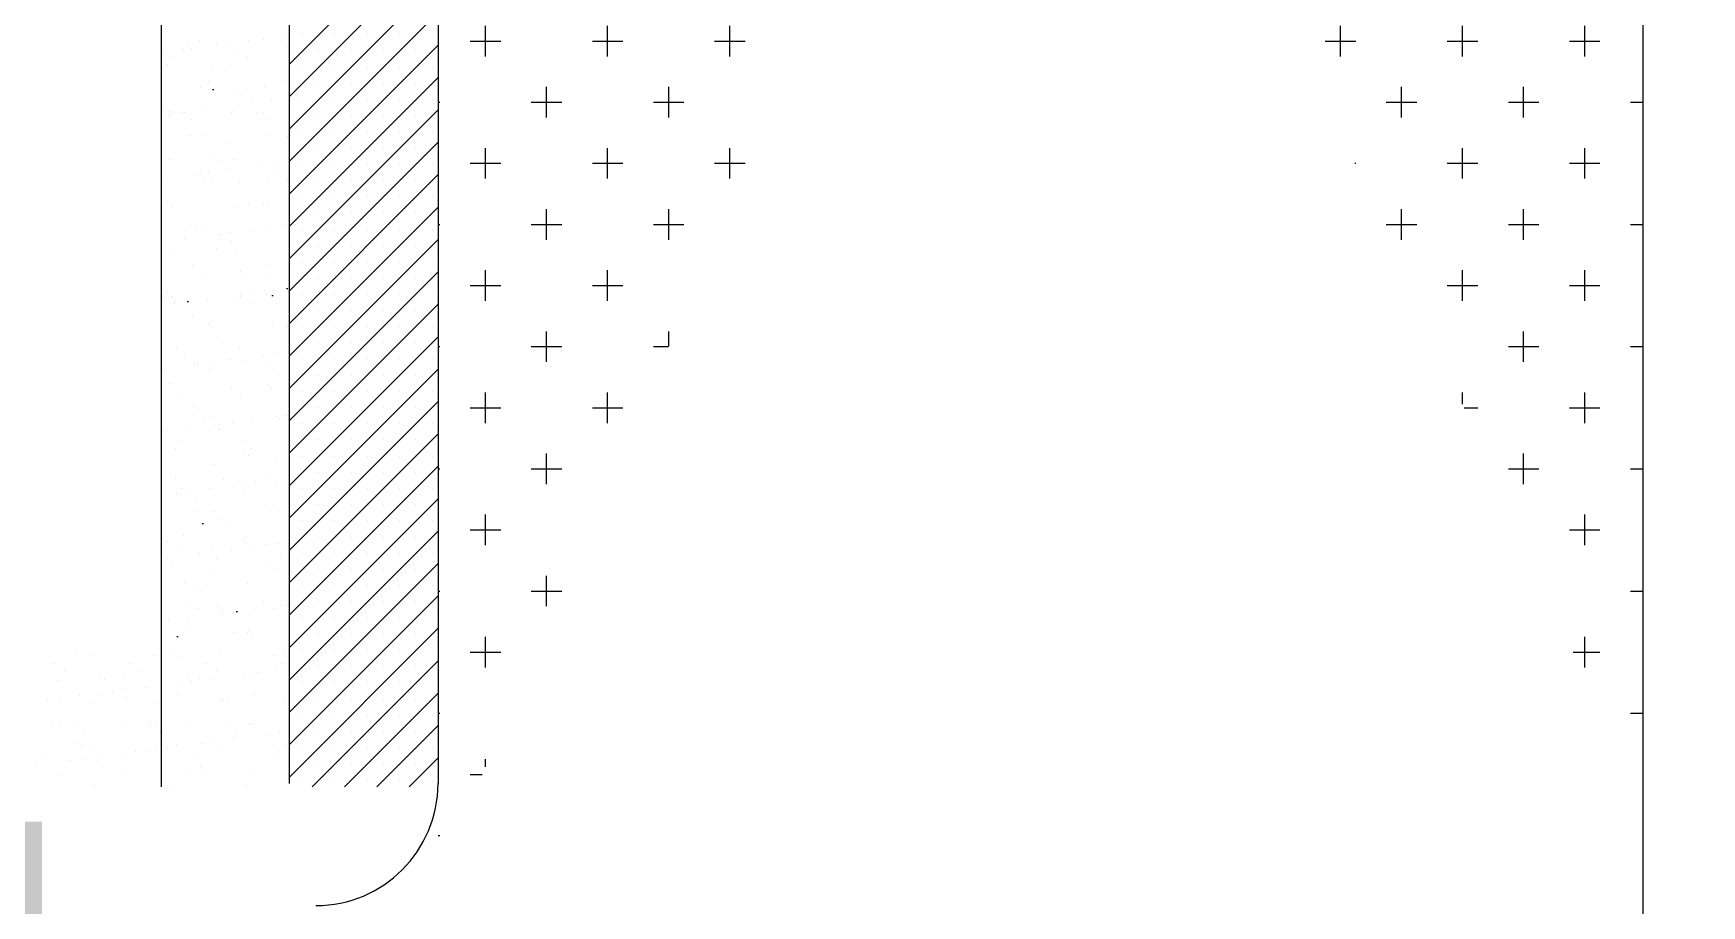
# Model space of a CAD drawing. Header units: millimetres. Extents: x 962 to 8486, y 785 to 4222.
# Drawn here: x 2579.2 to 2690.5, y 1744.9 to 1803 of the extents above; entities that cross this region are included whole.
import ezdxf

# ---------------------------------------------------------------- set-up
doc = ezdxf.new("R2010")
doc.units = ezdxf.units.MM
doc.linetypes.add('DASHED', pattern=[19.05, 12.7, -6.35])
doc.linetypes.add('SOLID_LINE', pattern=[0])
for name, color, linetype in [('AHAT', 3, 'Continuous'), ('KIRMIM', 1, 'Continuous'), ('MIMARI', 2, 'SOLID_LINE')]:
    doc.layers.add(name, color=color, linetype=linetype)

msp = doc.modelspace()

# ---------------------------------------------------------------- hatches: boundary and pattern name
at = {"layer": 'AHAT', "linetype": 'Continuous'}
h = msp.add_hatch(dxfattribs=at)
h.set_pattern_fill('AR-SAND,_I', color=256, scale=8.148699, style=2)
h.set_pattern_definition([(37.5, (-3886.193, -839.677), (-0.513314, 15.701106), [0, -12.386022, 0, -13.852788, 0, -13.241635]), (7.5, (-3886.193, -839.677), (14.42138, 22.99682), [0, -6.681933, 0, -11.163717, 0, -4.278067]), (327.5, (-3896.216, -839.677), (25.376204, 0.046114), [0, -4.07435, 0, -14.667658, 0, -19.149442]), (317.5, (-3896.216, -839.677), (24.49602, 7.151914), [0, -2.037175, 0, -9.615464, 0, -11.000743])])
edge = h.paths.add_edge_path()
edge.add_line((2587.705, 1752.772), (2596.239, 1752.772))
edge.add_line((2579.354, 1762.52), (2579.354, 1752.772))
edge.add_line((2579.354, 1762.52), (2587.705, 1762.52))
edge.add_line((2587.705, 1937.421), (2596.239, 1937.421))
edge.add_line((2579.354, 1752.772), (2587.705, 1752.772))
edge.add_line((2587.705, 1937.421), (2587.705, 1752.772))
edge.add_line((2596.239, 1937.421), (2596.239, 1753.001))
at = {"layer": 'KIRMIM', "linetype": 'Continuous'}
h = msp.add_hatch(dxfattribs=at)
h.set_pattern_fill('CROSS,_I', color=256, scale=16.297397, style=2)
h.set_pattern_definition([(0, (-3886.1927, -845.8342), (4.0743493, 4.0743493), [2.0371747, -6.111524]), (90, (-3885.174, -846.8528), (-4.0743493, 4.0743493), [2.0371747, -6.111524])])
edge = h.paths.add_edge_path()
edge.add_line((2686.552, 1931.264), (2686.552, 1751.38))
edge.add_line((2606.175, 1931.264), (2606.175, 1746.844))
h = msp.add_hatch(dxfattribs=at)
h.set_pattern_fill('AR-CONC,_I', color=256, scale=1.62974, style=2)
h.set_pattern_definition([(50, (-3886.193, -864.338), (11.689474, -1.022696), [1.222305, -13.445353]), (355, (-3886.193, -864.338), (-2.261286, 12.258774), [0.977844, -10.756282]), (100.4514, (-3885.219, -864.423), (9.428197, 11.23607), [1.0388, -11.426792]), (46.1842, (-3886.193, -861.079), (17.39325, -2.69753), [1.833457, -20.16803]), (96.6356, (-3884.743, -861.303), (15.23257, 15.875586), [1.5582, -17.140185]), (351.1842, (-3886.193, -861.079), (15.232557, 15.8756), [1.466766, -16.134423]), (21, (-3884.563, -861.894), (9.728031, -6.56164), [1.222305, -13.445353]), (326, (-3884.563, -861.894), (3.965407, 11.818058), [0.977844, -10.756282]), (71.4514, (-3883.752, -862.44), (13.693442, 5.256408), [1.0388, -11.426792]), (37.5, (-3886.1927, -864.338), (0.198174, 5.4253034), [0, -10.625903, 0, -10.919256, 0, -10.7970257]), (7.5, (-3886.1927, -864.338), (4.2873488, 6.4278844), [0, -6.225606, 0, -10.381442, 0, -4.115093]), (327.5, (-3889.827, -864.338), (8.6999163, -0.3675857), [0, -4.074349, 0, -12.71197, 0, -16.867806]), (317.5, (-3891.457, -864.338), (9.504417, 1.631451), [0, -5.296654, 0, -8.442052, 0, -11.978587])])
edge = h.paths.add_edge_path()
edge.add_line((2579.756, 1661.904), (2536.039, 1661.904))
edge.add_line((2536.039, 1661.904), (2536.039, 1750.459))
edge.add_line((2536.039, 1750.459), (2579.756, 1750.459))
edge.add_line((2579.756, 1750.459), (2579.756, 1673.178))
edge.add_line((2576.259, 1661.904), (2857.874, 1661.904))
edge.add_line((2857.874, 1661.904), (2857.874, 1673.178))
edge.add_line((2857.874, 1673.178), (2579.756, 1673.178))

# ---------------------------------------------------------------- linework, layer by layer
at = {"layer": 'AHAT', "linetype": 'Continuous'}
msp.add_line((2686.552, 1889.978), (2686.552, 1691.168), dxfattribs=at)
at = {"layer": 'KIRMIM', "linetype": 'DASHED', "ltscale": 100}
for p, q in [((2587.705, 1928.798), (2587.705, 1752.772)), ((2596.239, 1928.798), (2596.239, 1753.001))]:
    msp.add_line(p, q, dxfattribs=at)
at = {"layer": 'MIMARI', "linetype": 'DASHED', "ltscale": 100}
msp.add_line((2606.175, 1928.798), (2606.175, 1753.001), dxfattribs=at)
at = {"layer": 'MIMARI', "linetype": 'Continuous'}
for p, q in [((2686.552, 1928.798), (2686.552, 1757.537)), ((2596.239, 1800.941), (2606.175, 1810.877)), ((2596.239, 1798.78), (2606.175, 1808.716)), ((2596.239, 1796.619), (2606.175, 1806.556)), ((2596.239, 1794.459), (2606.175, 1804.395)), ((2589.441, 1802.271), (2589.441, 1802.271)), ((2590.238, 1802.528), (2590.238, 1802.528)), ((2591.385, 1802.24), (2591.385, 1802.24)), ((2592.233, 1802.352), (2592.233, 1802.352)), ((2593.558, 1802.526), (2593.558, 1802.526)), ((2594.504, 1802.582), (2594.504, 1802.582)), ((2595.772, 1802.818), (2595.772, 1802.818)), ((2596.059, 1802.127), (2596.059, 1802.127)), ((2596.239, 1792.298), (2606.175, 1802.234)), ((2597.138, 1802.92), (2597.138, 1802.92)), ((2599.299, 1802.92), (2599.299, 1802.92)), ((2601.459, 1802.92), (2601.459, 1802.92)), ((2603.62, 1802.92), (2603.62, 1802.92)), ((2605.781, 1802.92), (2605.781, 1802.92)), ((2587.727, 1801.818), (2587.727, 1801.818)), ((2587.846, 1801.774), (2587.846, 1801.774)), ((2588.414, 1801.38), (2588.414, 1801.38)), ((2589.171, 1801.949), (2589.171, 1801.949)), ((2589.742, 1801.996), (2589.742, 1801.996)), ((2592.802, 1801.827), (2592.802, 1801.827)), ((2593.489, 1801.389), (2593.489, 1801.389)), ((2598.218, 1801.84), (2598.218, 1801.84)), ((2600.379, 1801.84), (2600.379, 1801.84)), ((2602.54, 1801.84), (2602.54, 1801.84)), ((2604.7, 1801.84), (2604.7, 1801.84)), ((2588.137, 1800.915), (2588.137, 1800.915)), ((2591.16, 1800.697), (2591.16, 1800.697)), ((2592.306, 1800.895), (2592.306, 1800.895)), ((2596.239, 1790.137), (2606.175, 1800.073)), ((2597.138, 1800.759), (2597.138, 1800.759)), ((2599.299, 1800.759), (2599.299, 1800.759)), ((2601.459, 1800.759), (2601.459, 1800.759)), ((2603.62, 1800.759), (2603.62, 1800.759)), ((2605.781, 1800.759), (2605.781, 1800.759)), ((2590.34, 1799.387), (2590.34, 1799.387)), ((2590.888, 1799.804), (2590.888, 1799.804)), ((2592.782, 1799.21), (2592.782, 1799.21)), ((2593.082, 1798.935), (2593.082, 1798.935)), ((2594.606, 1799.442), (2594.606, 1799.442)), ((2595.963, 1799.813), (2595.963, 1799.813)), ((2598.218, 1799.679), (2598.218, 1799.679)), ((2600.379, 1799.679), (2600.379, 1799.679)), ((2602.54, 1799.679), (2602.54, 1799.679)), ((2604.7, 1799.679), (2604.7, 1799.679)), ((2587.883, 1797.78), (2587.883, 1797.78)), ((2588.239, 1797.775), (2588.239, 1797.775)), ((2588.501, 1797.641), (2588.501, 1797.641)), ((2589.043, 1797.737), (2589.043, 1797.737)), ((2589.349, 1797.752), (2589.349, 1797.752)), ((2590.674, 1797.927), (2590.674, 1797.927)), ((2592.408, 1797.755), (2592.408, 1797.755)), ((2592.888, 1798.218), (2592.888, 1798.218)), ((2593.736, 1798.33), (2593.736, 1798.33)), ((2594.118, 1797.746), (2594.118, 1797.746)), ((2594.5, 1797.636), (2594.5, 1797.636)), ((2595.061, 1798.504), (2595.061, 1798.504)), ((2596.239, 1787.976), (2606.175, 1797.913)), ((2597.138, 1798.599), (2597.138, 1798.599)), ((2599.299, 1798.599), (2599.299, 1798.599)), ((2601.459, 1798.599), (2601.459, 1798.599)), ((2603.62, 1798.599), (2603.62, 1798.599)), ((2605.781, 1798.599), (2605.781, 1798.599)), ((2588.183, 1797.505), (2588.183, 1797.505)), ((2589.73, 1797.299), (2589.73, 1797.299)), ((2594.806, 1797.308), (2594.806, 1797.308)), ((2598.218, 1797.518), (2598.218, 1797.518)), ((2600.379, 1797.518), (2600.379, 1797.518)), ((2602.54, 1797.518), (2602.54, 1797.518)), ((2604.7, 1797.518), (2604.7, 1797.518)), ((2589.601, 1796.206), (2589.601, 1796.206)), ((2590.443, 1796.247), (2590.443, 1796.247)), ((2592.204, 1795.723), (2592.204, 1795.723)), ((2594.709, 1796.302), (2594.709, 1796.302)), ((2596.122, 1796.149), (2596.122, 1796.149)), ((2596.239, 1785.816), (2606.175, 1795.752)), ((2597.138, 1796.438), (2597.138, 1796.438)), ((2599.299, 1796.438), (2599.299, 1796.438)), ((2601.459, 1796.438), (2601.459, 1796.438)), ((2603.62, 1796.438), (2603.62, 1796.438)), ((2605.781, 1796.438), (2605.781, 1796.438)), ((2588.342, 1794.635), (2588.342, 1794.635)), ((2591.223, 1794.719), (2591.223, 1794.719)), ((2591.523, 1794.444), (2591.523, 1794.444)), ((2592.511, 1794.615), (2592.511, 1794.615)), ((2595.238, 1794.308), (2595.238, 1794.308)), ((2598.218, 1795.358), (2598.218, 1795.358)), ((2600.379, 1795.358), (2600.379, 1795.358)), ((2602.54, 1795.358), (2602.54, 1795.358)), ((2604.7, 1795.358), (2604.7, 1795.358)), ((2587.79, 1793.328), (2587.79, 1793.328)), ((2590.003, 1793.619), (2590.003, 1793.619)), ((2590.359, 1793.656), (2590.359, 1793.656)), ((2590.852, 1793.731), (2590.852, 1793.731)), ((2591.047, 1793.218), (2591.047, 1793.218)), ((2592.176, 1793.905), (2592.176, 1793.905)), ((2594.39, 1794.196), (2594.39, 1794.196)), ((2595.434, 1793.665), (2595.434, 1793.665)), ((2596.122, 1793.227), (2596.122, 1793.227)), ((2596.239, 1783.655), (2606.175, 1793.591)), ((2597.138, 1794.277), (2597.138, 1794.277)), ((2598.218, 1793.197), (2598.218, 1793.197)), ((2599.299, 1794.277), (2599.299, 1794.277)), ((2600.379, 1793.197), (2600.379, 1793.197)), ((2601.459, 1794.277), (2601.459, 1794.277)), ((2602.54, 1793.197), (2602.54, 1793.197)), ((2603.62, 1794.277), (2603.62, 1794.277)), ((2604.7, 1793.197), (2604.7, 1793.197)), ((2605.781, 1794.277), (2605.781, 1794.277)), ((2590.546, 1793.107), (2590.546, 1793.107)), ((2592.941, 1793.145), (2592.941, 1793.145)), ((2594.812, 1793.161), (2594.812, 1793.161)), ((2597.138, 1792.116), (2597.138, 1792.116)), ((2599.299, 1792.116), (2599.299, 1792.116)), ((2601.459, 1792.116), (2601.459, 1792.116)), ((2603.62, 1792.116), (2603.62, 1792.116)), ((2605.781, 1792.116), (2605.781, 1792.116)), ((2588.042, 1791.714), (2588.042, 1791.714)), ((2588.445, 1791.633), (2588.445, 1791.633)), ((2588.445, 1791.495), (2588.445, 1791.495)), ((2592.614, 1791.475), (2592.614, 1791.475)), ((2593.521, 1791.642), (2593.521, 1791.642)), ((2594.563, 1791.658), (2594.563, 1791.658)), ((2594.864, 1791.383), (2594.864, 1791.383)), ((2596.239, 1781.494), (2606.175, 1791.43)), ((2598.218, 1791.036), (2598.218, 1791.036)), ((2600.379, 1791.036), (2600.379, 1791.036)), ((2602.54, 1791.036), (2602.54, 1791.036)), ((2604.7, 1791.036), (2604.7, 1791.036)), ((2589.664, 1790.228), (2589.664, 1790.228)), ((2589.964, 1789.953), (2589.964, 1789.953)), ((2590.648, 1789.967), (2590.648, 1789.967)), ((2593.679, 1789.883), (2593.679, 1789.883)), ((2594.914, 1790.021), (2594.914, 1790.021)), ((2595.893, 1790.175), (2595.893, 1790.175)), ((2597.138, 1789.956), (2597.138, 1789.956)), ((2599.299, 1789.956), (2599.299, 1789.956)), ((2601.459, 1789.956), (2601.459, 1789.956)), ((2603.62, 1789.956), (2603.62, 1789.956)), ((2605.781, 1789.956), (2605.781, 1789.956)), ((2587.967, 1789.131), (2587.967, 1789.131)), ((2589.292, 1789.306), (2589.292, 1789.306)), ((2591.506, 1789.597), (2591.506, 1789.597)), ((2591.675, 1789.575), (2591.675, 1789.575)), ((2592.354, 1789.709), (2592.354, 1789.709)), ((2592.363, 1789.137), (2592.363, 1789.137)), ((2596.239, 1779.333), (2606.175, 1789.27)), ((2598.218, 1788.875), (2598.218, 1788.875)), ((2600.379, 1788.875), (2600.379, 1788.875)), ((2602.54, 1788.875), (2602.54, 1788.875)), ((2604.7, 1788.875), (2604.7, 1788.875)), ((2588.547, 1788.355), (2588.547, 1788.355)), ((2591.382, 1788.653), (2591.382, 1788.653)), ((2592.716, 1788.335), (2592.716, 1788.335)), ((2597.138, 1787.795), (2597.138, 1787.795)), ((2599.299, 1787.795), (2599.299, 1787.795)), ((2601.459, 1787.795), (2601.459, 1787.795)), ((2603.62, 1787.795), (2603.62, 1787.795)), ((2605.781, 1787.795), (2605.781, 1787.795)), ((2589.762, 1787.551), (2589.762, 1787.551)), ((2590.751, 1786.827), (2590.751, 1786.827)), ((2593.004, 1787.167), (2593.004, 1787.167)), ((2593.305, 1786.892), (2593.305, 1786.892)), ((2594.837, 1787.561), (2594.837, 1787.561)), ((2595.017, 1786.881), (2595.017, 1786.881)), ((2596.239, 1777.173), (2606.175, 1787.109)), ((2598.218, 1786.715), (2598.218, 1786.715)), ((2600.379, 1786.715), (2600.379, 1786.715)), ((2602.54, 1786.715), (2602.54, 1786.715)), ((2604.7, 1786.715), (2604.7, 1786.715)), ((2587.916, 1785.484), (2587.916, 1785.484)), ((2588.105, 1785.737), (2588.105, 1785.737)), ((2588.406, 1785.461), (2588.406, 1785.461)), ((2592.992, 1785.494), (2592.992, 1785.494)), ((2593.008, 1785.575), (2593.008, 1785.575)), ((2593.857, 1785.687), (2593.857, 1785.687)), ((2594.723, 1785.592), (2594.723, 1785.592)), ((2595.182, 1785.861), (2595.182, 1785.861)), ((2597.138, 1785.634), (2597.138, 1785.634)), ((2599.299, 1785.634), (2599.299, 1785.634)), ((2601.459, 1785.634), (2601.459, 1785.634)), ((2603.62, 1785.634), (2603.62, 1785.634)), ((2605.781, 1785.634), (2605.781, 1785.634)), ((2588.604, 1785.047), (2588.604, 1785.047)), ((2588.622, 1784.998), (2588.622, 1784.998)), ((2588.65, 1785.214), (2588.65, 1785.214)), ((2589.47, 1785.109), (2589.47, 1785.109)), ((2590.795, 1785.284), (2590.795, 1785.284)), ((2592.819, 1785.194), (2592.819, 1785.194)), ((2593.679, 1785.056), (2593.679, 1785.056)), ((2596.239, 1775.012), (2606.175, 1784.948)), ((2598.218, 1784.554), (2598.218, 1784.554)), ((2600.379, 1784.554), (2600.379, 1784.554)), ((2602.54, 1784.554), (2602.54, 1784.554)), ((2604.7, 1784.554), (2604.7, 1784.554)), ((2589.823, 1784.162), (2589.823, 1784.162)), ((2590.854, 1783.686), (2590.854, 1783.686)), ((2591.078, 1783.47), (2591.078, 1783.47)), ((2595.12, 1783.741), (2595.12, 1783.741)), ((2596.153, 1783.48), (2596.153, 1783.48)), ((2597.138, 1783.473), (2597.138, 1783.473)), ((2599.299, 1783.473), (2599.299, 1783.473)), ((2601.459, 1783.473), (2601.459, 1783.473)), ((2603.62, 1783.473), (2603.62, 1783.473)), ((2605.781, 1783.473), (2605.781, 1783.473)), ((2588.753, 1782.074), (2588.753, 1782.074)), ((2591.446, 1782.676), (2591.446, 1782.676)), ((2591.746, 1782.4), (2591.746, 1782.4)), ((2592.922, 1782.054), (2592.922, 1782.054)), ((2596.239, 1772.851), (2606.175, 1782.787)), ((2598.218, 1782.393), (2598.218, 1782.393)), ((2600.379, 1782.393), (2600.379, 1782.393)), ((2602.54, 1782.393), (2602.54, 1782.393)), ((2604.7, 1782.393), (2604.7, 1782.393)), ((2589.233, 1781.403), (2589.233, 1781.403)), ((2589.92, 1780.966), (2589.92, 1780.966)), ((2590.124, 1780.976), (2590.124, 1780.976)), ((2590.972, 1781.088), (2590.972, 1781.088)), ((2592.297, 1781.262), (2592.297, 1781.262)), ((2593.164, 1781.101), (2593.164, 1781.101)), ((2594.308, 1781.413), (2594.308, 1781.413)), ((2594.511, 1781.553), (2594.511, 1781.553)), ((2594.995, 1780.975), (2594.995, 1780.975)), ((2595.359, 1781.665), (2595.359, 1781.665)), ((2597.138, 1781.313), (2597.138, 1781.313)), ((2599.299, 1781.313), (2599.299, 1781.313)), ((2601.459, 1781.313), (2601.459, 1781.313)), ((2603.62, 1781.313), (2603.62, 1781.313)), ((2605.781, 1781.313), (2605.781, 1781.313)), ((2587.911, 1780.685), (2587.911, 1780.685)), ((2590.956, 1780.546), (2590.956, 1780.546)), ((2595.222, 1780.601), (2595.222, 1780.601)), ((2596.239, 1770.69), (2606.175, 1780.627)), ((2598.218, 1780.232), (2598.218, 1780.232)), ((2600.379, 1780.232), (2600.379, 1780.232)), ((2602.54, 1780.232), (2602.54, 1780.232)), ((2604.7, 1780.232), (2604.7, 1780.232)), ((2588.265, 1779.671), (2588.265, 1779.671)), ((2588.855, 1778.934), (2588.855, 1778.934)), ((2592.394, 1779.389), (2592.394, 1779.389)), ((2593.024, 1778.914), (2593.024, 1778.914)), ((2594.786, 1779.615), (2594.786, 1779.615)), ((2595.086, 1779.34), (2595.086, 1779.34)), ((2597.138, 1779.152), (2597.138, 1779.152)), ((2599.299, 1779.152), (2599.299, 1779.152)), ((2601.459, 1779.152), (2601.459, 1779.152)), ((2603.62, 1779.152), (2603.62, 1779.152)), ((2605.781, 1779.152), (2605.781, 1779.152)), ((2589.887, 1778.184), (2589.887, 1778.184)), ((2590.187, 1777.909), (2590.187, 1777.909)), ((2596.239, 1768.53), (2606.175, 1778.466)), ((2598.218, 1778.072), (2598.218, 1778.072)), ((2600.379, 1778.072), (2600.379, 1778.072)), ((2602.54, 1778.072), (2602.54, 1778.072)), ((2604.7, 1778.072), (2604.7, 1778.072)), ((2588.088, 1776.488), (2588.088, 1776.488)), ((2589.413, 1776.663), (2589.413, 1776.663)), ((2590.549, 1777.322), (2590.549, 1777.322)), ((2591.059, 1777.406), (2591.059, 1777.406)), ((2591.236, 1776.885), (2591.236, 1776.885)), ((2591.605, 1776.61), (2591.605, 1776.61)), ((2591.627, 1776.954), (2591.627, 1776.954)), ((2592.475, 1777.066), (2592.475, 1777.066)), ((2593.8, 1777.24), (2593.8, 1777.24)), ((2595.325, 1777.46), (2595.325, 1777.46)), ((2595.624, 1777.332), (2595.624, 1777.332)), ((2596.014, 1777.532), (2596.014, 1777.532)), ((2597.138, 1776.991), (2597.138, 1776.991)), ((2599.299, 1776.991), (2599.299, 1776.991)), ((2601.459, 1776.991), (2601.459, 1776.991)), ((2603.62, 1776.991), (2603.62, 1776.991)), ((2605.781, 1776.991), (2605.781, 1776.991)), ((2588.958, 1775.794), (2588.958, 1775.794)), ((2593.127, 1775.774), (2593.127, 1775.774)), ((2596.239, 1766.369), (2606.175, 1776.305)), ((2598.218, 1775.911), (2598.218, 1775.911)), ((2600.379, 1775.911), (2600.379, 1775.911)), ((2602.54, 1775.911), (2602.54, 1775.911)), ((2604.7, 1775.911), (2604.7, 1775.911)), ((2588.635, 1775.299), (2588.635, 1775.299)), ((2591.162, 1774.266), (2591.162, 1774.266)), ((2593.227, 1775.124), (2593.227, 1775.124)), ((2593.527, 1774.848), (2593.527, 1774.848)), ((2593.71, 1775.308), (2593.71, 1775.308)), ((2595.428, 1774.32), (2595.428, 1774.32)), ((2597.138, 1774.83), (2597.138, 1774.83)), ((2599.299, 1774.83), (2599.299, 1774.83)), ((2601.459, 1774.83), (2601.459, 1774.83)), ((2603.62, 1774.83), (2603.62, 1774.83)), ((2605.781, 1774.83), (2605.781, 1774.83)), ((2588.328, 1773.693), (2588.328, 1773.693)), ((2588.628, 1773.418), (2588.628, 1773.418)), ((2591.865, 1773.241), (2591.865, 1773.241)), ((2594.945, 1773.549), (2594.945, 1773.549)), ((2595.303, 1773.218), (2595.303, 1773.218)), ((2596.239, 1764.208), (2606.175, 1774.144)), ((2598.218, 1773.75), (2598.218, 1773.75)), ((2600.379, 1773.75), (2600.379, 1773.75)), ((2602.54, 1773.75), (2602.54, 1773.75)), ((2604.7, 1773.75), (2604.7, 1773.75)), ((2588.743, 1772.355), (2588.743, 1772.355)), ((2589.061, 1772.653), (2589.061, 1772.653)), ((2589.591, 1772.466), (2589.591, 1772.466)), ((2590.046, 1772.119), (2590.046, 1772.119)), ((2590.916, 1772.641), (2590.916, 1772.641)), ((2592.552, 1772.804), (2592.552, 1772.804)), ((2593.129, 1772.932), (2593.129, 1772.932)), ((2593.23, 1772.633), (2593.23, 1772.633)), ((2593.978, 1773.044), (2593.978, 1773.044)), ((2597.138, 1772.67), (2597.138, 1772.67)), ((2599.299, 1772.67), (2599.299, 1772.67)), ((2601.459, 1772.67), (2601.459, 1772.67)), ((2603.62, 1772.67), (2603.62, 1772.67)), ((2605.781, 1772.67), (2605.781, 1772.67)), ((2589.951, 1771.218), (2589.951, 1771.218)), ((2591.264, 1771.125), (2591.264, 1771.125)), ((2595.027, 1771.227), (2595.027, 1771.227)), ((2595.53, 1771.18), (2595.53, 1771.18)), ((2596.239, 1762.047), (2606.175, 1771.984)), ((2598.218, 1771.589), (2598.218, 1771.589)), ((2600.379, 1771.589), (2600.379, 1771.589)), ((2602.54, 1771.589), (2602.54, 1771.589)), ((2604.7, 1771.589), (2604.7, 1771.589)), ((2591.668, 1770.632), (2591.668, 1770.632)), ((2591.969, 1770.357), (2591.969, 1770.357)), ((2596.239, 1759.887), (2606.175, 1769.823)), ((2597.138, 1770.509), (2597.138, 1770.509)), ((2599.299, 1770.509), (2599.299, 1770.509)), ((2601.459, 1770.509), (2601.459, 1770.509)), ((2603.62, 1770.509), (2603.62, 1770.509)), ((2605.781, 1770.509), (2605.781, 1770.509)), ((2588.106, 1769.151), (2588.106, 1769.151)), ((2588.793, 1768.713), (2588.793, 1768.713)), ((2589.163, 1769.513), (2589.163, 1769.513)), ((2593.181, 1769.16), (2593.181, 1769.16)), ((2593.332, 1769.493), (2593.332, 1769.493)), ((2593.387, 1769.058), (2593.387, 1769.058)), ((2593.869, 1768.722), (2593.869, 1768.722)), ((2594.632, 1768.91), (2594.632, 1768.91)), ((2595.48, 1769.022), (2595.48, 1769.022)), ((2598.218, 1769.429), (2598.218, 1769.429)), ((2600.379, 1769.429), (2600.379, 1769.429)), ((2602.54, 1769.429), (2602.54, 1769.429)), ((2604.7, 1769.429), (2604.7, 1769.429)), ((2588.031, 1768.042), (2588.031, 1768.042)), ((2588.487, 1767.627), (2588.487, 1767.627)), ((2590.245, 1768.333), (2590.245, 1768.333)), ((2591.093, 1768.445), (2591.093, 1768.445)), ((2591.367, 1767.985), (2591.367, 1767.985)), ((2592.418, 1768.619), (2592.418, 1768.619)), ((2595.633, 1768.04), (2595.633, 1768.04)), ((2596.239, 1757.726), (2606.175, 1767.662)), ((2597.138, 1768.348), (2597.138, 1768.348)), ((2599.299, 1768.348), (2599.299, 1768.348)), ((2601.459, 1768.348), (2601.459, 1768.348)), ((2603.62, 1768.348), (2603.62, 1768.348)), ((2605.781, 1768.348), (2605.781, 1768.348)), ((2591.267, 1767.137), (2591.267, 1767.137)), ((2595.009, 1767.571), (2595.009, 1767.571)), ((2595.309, 1767.296), (2595.309, 1767.296)), ((2598.218, 1767.268), (2598.218, 1767.268)), ((2600.379, 1767.268), (2600.379, 1767.268)), ((2602.54, 1767.268), (2602.54, 1767.268)), ((2604.7, 1767.268), (2604.7, 1767.268)), ((2589.266, 1766.373), (2589.266, 1766.373)), ((2590.109, 1766.141), (2590.109, 1766.141)), ((2590.41, 1765.866), (2590.41, 1765.866)), ((2593.435, 1766.353), (2593.435, 1766.353)), ((2596.239, 1755.565), (2606.175, 1765.501)), ((2597.138, 1766.187), (2597.138, 1766.187)), ((2599.299, 1766.187), (2599.299, 1766.187)), ((2601.459, 1766.187), (2601.459, 1766.187)), ((2603.62, 1766.187), (2603.62, 1766.187)), ((2605.781, 1766.187), (2605.781, 1766.187)), ((2589.422, 1765.07), (2589.422, 1765.07)), ((2590.11, 1764.632), (2590.11, 1764.632)), ((2591.47, 1764.845), (2591.47, 1764.845)), ((2591.748, 1764.311), (2591.748, 1764.311)), ((2591.828, 1764.567), (2591.828, 1764.567)), ((2592.596, 1764.423), (2592.596, 1764.423)), ((2593.921, 1764.597), (2593.921, 1764.597)), ((2594.498, 1765.079), (2594.498, 1765.079)), ((2595.185, 1764.641), (2595.185, 1764.641)), ((2595.736, 1764.899), (2595.736, 1764.899)), ((2596.135, 1764.889), (2596.135, 1764.889)), ((2598.218, 1765.107), (2598.218, 1765.107)), ((2600.379, 1765.107), (2600.379, 1765.107)), ((2602.54, 1765.107), (2602.54, 1765.107)), ((2604.7, 1765.107), (2604.7, 1765.107)), ((2588.209, 1763.845), (2588.209, 1763.845)), ((2589.369, 1763.233), (2589.369, 1763.233)), ((2589.534, 1764.02), (2589.534, 1764.02)), ((2593.538, 1763.213), (2593.538, 1763.213)), ((2596.239, 1753.404), (2606.175, 1763.341)), ((2597.138, 1764.027), (2597.138, 1764.027)), ((2599.299, 1764.027), (2599.299, 1764.027)), ((2601.459, 1764.027), (2601.459, 1764.027)), ((2603.62, 1764.027), (2603.62, 1764.027)), ((2605.781, 1764.027), (2605.781, 1764.027)), ((2592.584, 1763.056), (2592.584, 1763.056)), ((2593.45, 1763.08), (2593.45, 1763.08)), ((2593.75, 1762.805), (2593.75, 1762.805)), ((2598.218, 1762.946), (2598.218, 1762.946)), ((2600.379, 1762.946), (2600.379, 1762.946)), ((2602.54, 1762.946), (2602.54, 1762.946)), ((2604.7, 1762.946), (2604.7, 1762.946)), ((2580.588, 1760.971), (2580.588, 1760.971)), ((2582.029, 1761.706), (2582.029, 1761.706)), ((2583.001, 1761.566), (2583.001, 1761.566)), ((2585.663, 1760.98), (2585.663, 1760.98)), ((2587.17, 1761.546), (2587.17, 1761.546)), ((2588.551, 1761.65), (2588.551, 1761.65)), ((2588.851, 1761.375), (2588.851, 1761.375)), ((2590.739, 1760.989), (2590.739, 1760.989)), ((2591.572, 1761.705), (2591.572, 1761.705)), ((2595.168, 1761.506), (2595.168, 1761.506)), ((2595.814, 1760.998), (2595.814, 1760.998)), ((2595.838, 1761.759), (2595.838, 1761.759)), ((2597.138, 1761.866), (2597.138, 1761.866)), ((2597.768, 1752.772), (2606.175, 1761.18)), ((2599.299, 1761.866), (2599.299, 1761.866)), ((2601.459, 1761.866), (2601.459, 1761.866)), ((2603.62, 1761.866), (2603.62, 1761.866)), ((2605.781, 1761.866), (2605.781, 1761.866)), ((2580.803, 1759.88), (2580.803, 1759.88)), ((2581.275, 1760.533), (2581.275, 1760.533)), ((2583.651, 1760.219), (2583.651, 1760.219)), ((2583.952, 1759.944), (2583.952, 1759.944)), ((2585.205, 1760.038), (2585.205, 1760.038)), ((2586.351, 1760.542), (2586.351, 1760.542)), ((2589.471, 1760.093), (2589.471, 1760.093)), ((2589.712, 1759.823), (2589.712, 1759.823)), ((2590.269, 1760.075), (2590.269, 1760.075)), ((2591.037, 1759.998), (2591.037, 1759.998)), ((2591.426, 1760.551), (2591.426, 1760.551)), ((2593.25, 1760.289), (2593.25, 1760.289)), ((2593.64, 1760.073), (2593.64, 1760.073)), ((2594.099, 1760.401), (2594.099, 1760.401)), ((2595.424, 1760.575), (2595.424, 1760.575)), ((2598.218, 1760.786), (2598.218, 1760.786)), ((2600.379, 1760.786), (2600.379, 1760.786)), ((2602.54, 1760.786), (2602.54, 1760.786)), ((2604.7, 1760.786), (2604.7, 1760.786)), ((2582.263, 1758.843), (2582.263, 1758.843)), ((2583.749, 1758.957), (2583.749, 1758.957)), ((2584.477, 1759.134), (2584.477, 1759.134)), ((2585.325, 1759.246), (2585.325, 1759.246)), ((2586.65, 1759.42), (2586.65, 1759.42)), ((2588.825, 1758.966), (2588.825, 1758.966)), ((2588.863, 1759.712), (2588.863, 1759.712)), ((2593.9, 1758.975), (2593.9, 1758.975)), ((2597.138, 1759.705), (2597.138, 1759.705)), ((2599.299, 1759.705), (2599.299, 1759.705)), ((2599.928, 1752.772), (2606.175, 1759.019)), ((2601.459, 1759.705), (2601.459, 1759.705)), ((2603.62, 1759.705), (2603.62, 1759.705)), ((2605.781, 1759.705), (2605.781, 1759.705)), ((2580.09, 1758.557), (2580.09, 1758.557)), ((2580.938, 1758.668), (2580.938, 1758.668)), ((2583.104, 1758.426), (2583.104, 1758.426)), ((2585.37, 1758.645), (2585.37, 1758.645)), ((2587.273, 1758.406), (2587.273, 1758.406)), ((2591.675, 1758.565), (2591.675, 1758.565)), ((2591.891, 1758.589), (2591.891, 1758.589)), ((2592.191, 1758.314), (2592.191, 1758.314)), ((2595.941, 1758.619), (2595.941, 1758.619)), ((2598.218, 1758.625), (2598.218, 1758.625)), ((2600.379, 1758.625), (2600.379, 1758.625)), ((2602.54, 1758.625), (2602.54, 1758.625)), ((2604.7, 1758.625), (2604.7, 1758.625)), ((2580.47, 1757.215), (2580.47, 1757.215)), ((2580.906, 1756.739), (2580.906, 1756.739)), ((2581.904, 1756.89), (2581.904, 1756.89)), ((2582.592, 1756.452), (2582.592, 1756.452)), ((2585.308, 1756.898), (2585.308, 1756.898)), ((2586.98, 1756.899), (2586.98, 1756.899)), ((2586.992, 1757.159), (2586.992, 1757.159)), ((2587.292, 1756.883), (2587.292, 1756.883)), ((2587.667, 1756.461), (2587.667, 1756.461)), ((2589.574, 1756.952), (2589.574, 1756.952)), ((2592.055, 1756.908), (2592.055, 1756.908)), ((2592.742, 1756.47), (2592.742, 1756.47)), ((2593.609, 1757.014), (2593.609, 1757.014)), ((2593.743, 1756.932), (2593.743, 1756.932)), ((2597.138, 1757.544), (2597.138, 1757.544)), ((2598.218, 1756.464), (2598.218, 1756.464)), ((2599.299, 1757.544), (2599.299, 1757.544)), ((2600.379, 1756.464), (2600.379, 1756.464)), ((2601.459, 1757.544), (2601.459, 1757.544)), ((2602.089, 1752.772), (2606.175, 1756.858)), ((2602.54, 1756.464), (2602.54, 1756.464)), ((2603.62, 1757.544), (2603.62, 1757.544)), ((2604.7, 1756.464), (2604.7, 1756.464)), ((2605.781, 1757.544), (2605.781, 1757.544)), ((2582.093, 1755.728), (2582.093, 1755.728)), ((2582.393, 1755.453), (2582.393, 1755.453)), ((2588.152, 1755.399), (2588.152, 1755.399)), ((2588.71, 1755.584), (2588.71, 1755.584)), ((2590.366, 1755.69), (2590.366, 1755.69)), ((2591.214, 1755.802), (2591.214, 1755.802)), ((2591.778, 1755.424), (2591.778, 1755.424)), ((2592.539, 1755.976), (2592.539, 1755.976)), ((2594.753, 1756.267), (2594.753, 1756.267)), ((2595.231, 1755.528), (2595.231, 1755.528)), ((2595.601, 1756.379), (2595.601, 1756.379)), ((2596.044, 1755.479), (2596.044, 1755.479)), ((2597.138, 1755.384), (2597.138, 1755.384)), ((2599.299, 1755.384), (2599.299, 1755.384)), ((2601.459, 1755.384), (2601.459, 1755.384)), ((2603.62, 1755.384), (2603.62, 1755.384)), ((2605.781, 1755.384), (2605.781, 1755.384)), ((2579.379, 1754.243), (2579.379, 1754.243)), ((2579.99, 1754.866), (2579.99, 1754.866)), ((2581.592, 1754.535), (2581.592, 1754.535)), ((2582.441, 1754.647), (2582.441, 1754.647)), ((2583.207, 1755.286), (2583.207, 1755.286)), ((2583.766, 1754.821), (2583.766, 1754.821)), ((2585.066, 1754.876), (2585.066, 1754.876)), ((2585.979, 1755.112), (2585.979, 1755.112)), ((2586.827, 1755.224), (2586.827, 1755.224)), ((2587.376, 1755.266), (2587.376, 1755.266)), ((2590.141, 1754.885), (2590.141, 1754.885)), ((2595.216, 1754.894), (2595.216, 1754.894)), ((2595.532, 1755.253), (2595.532, 1755.253)), ((2598.218, 1754.303), (2598.218, 1754.303)), ((2600.379, 1754.303), (2600.379, 1754.303)), ((2602.54, 1754.303), (2602.54, 1754.303)), ((2604.25, 1752.772), (2606.175, 1754.698)), ((2604.7, 1754.303), (2604.7, 1754.303)), ((2581.009, 1753.599), (2581.009, 1753.599)), ((2583.811, 1754.154), (2583.811, 1754.154)), ((2585.411, 1753.758), (2585.411, 1753.758)), ((2589.677, 1753.812), (2589.677, 1753.812)), ((2590.332, 1754.098), (2590.332, 1754.098)), ((2590.633, 1753.822), (2590.633, 1753.822)), ((2593.846, 1753.792), (2593.846, 1753.792)), ((2597.138, 1753.223), (2597.138, 1753.223)), ((2599.299, 1753.223), (2599.299, 1753.223)), ((2601.459, 1753.223), (2601.459, 1753.223)), ((2603.62, 1753.223), (2603.62, 1753.223)), ((2605.781, 1753.223), (2605.781, 1753.223)), ((2583.221, 1752.809), (2583.221, 1752.809)), ((2588.296, 1752.818), (2588.296, 1752.818)), ((2593.371, 1752.827), (2593.371, 1752.827))]:
    msp.add_line(p, q, dxfattribs=at)
at = {"layer": 'MIMARI', "linetype": 'DASHED', "ltscale": 100}
msp.add_arc((2598.026, 1753.001), 8.149, 270, 0, dxfattribs=at)

doc.saveas('drawing.dxf')
